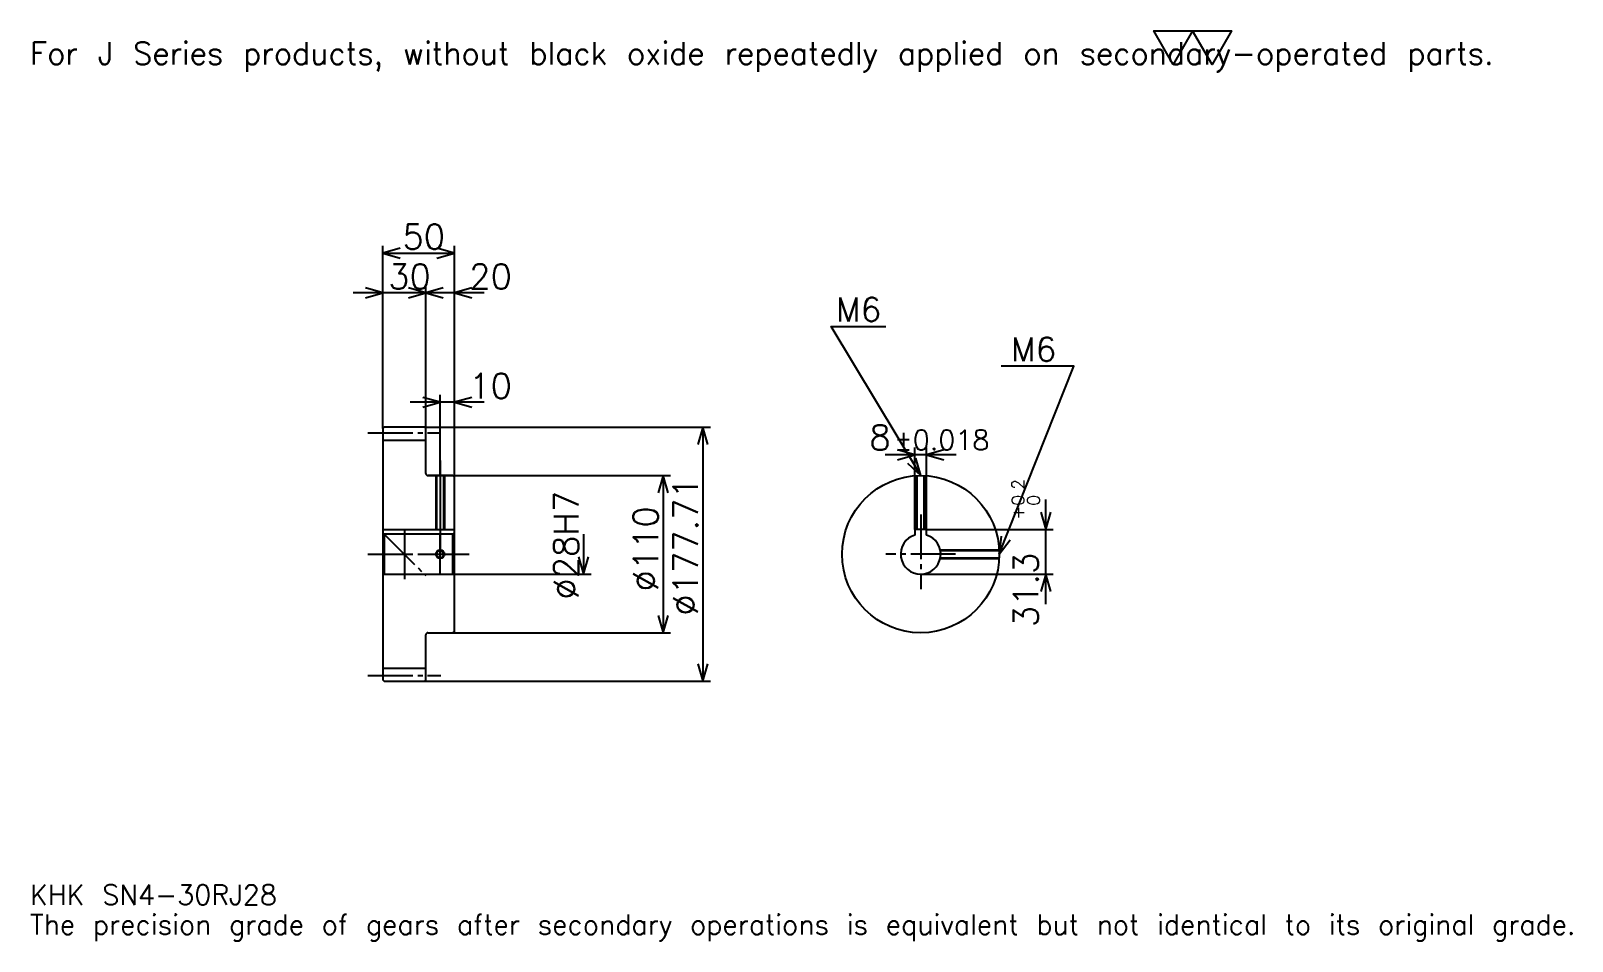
# Model space of a CAD drawing. Extents: x 35 to 1114, y 13 to 650.
import ezdxf

# ---------------------------------------------------------------- set-up
doc = ezdxf.new("R2010")
doc.units = 0
doc.linetypes.add('DASHDOT', pattern=[41.739131, 31.304348, -3.478261, 3.478261, -3.478261])
doc.layers.get('0').update_dxf_attribs({"linetype": 'CONTINUOUS'})
doc.layers.add('DASHDOT', color=6, linetype='DASHDOT')
doc.styles.add('KANJI', font='TXT', dxfattribs={"bigfont": 'BIGFONT'})

msp = doc.modelspace()

# ---------------------------------------------------------------- linework, layer by layer
at = {"color": 5}
for p, q in [((281.739136, 372.331055), (281.739136, 499.287598)), ((331.739136, 372.331055), (331.739136, 499.287598)), ((281.739136, 494.07019), (331.739136, 494.07019)), ((332.608704, 466.24411), (260.869568, 466.24411)), ((352.608704, 466.24411), (290.869568, 466.24411)), ((311.739136, 372.331055), (311.739136, 471.461487)), ((352.608704, 389.722382), (300.869568, 389.722382)), ((321.739136, 372.331055), (321.739136, 394.939758)), ((281.739136, 371.331055), (281.739136, 372.331055)), ((310.739136, 372.331055), (331.739136, 372.331055)), ((311.739136, 371.331055), (311.739136, 372.331055)), ((321.739136, 338.478271), (321.739136, 372.331055)), ((321.739136, 338.478271), (321.739136, 372.331055)), ((331.739136, 372.331055), (510.869568, 372.331055)), ((331.739136, 337.478271), (331.739136, 372.331055)), ((505.652161, 372.331055), (505.652161, 194.625473)), ((654.043457, 300.778259), (654.043457, 358.169556)), ((662.043457, 300.778259), (662.043457, 358.169556)), ((682.913086, 352.952179), (633.17395, 352.952179)), ((313.239136, 338.478271), (331.739136, 338.478271)), ((331.739136, 338.478271), (483.043488, 338.478271)), ((477.826111, 338.478271), (477.826111, 228.478271)), ((745.521729, 248.608704), (745.521729, 321.647827)), ((422.17392, 297.478271), (422.17392, 269.478271)), ((662.043457, 300.778259), (750.739136, 300.778259)), ((331.739136, 269.478271), (427.391296, 269.478271)), ((658.043457, 269.478271), (750.739136, 269.478271)), ((313.239136, 228.478271), (331.739136, 228.478271)), ((331.739136, 228.478271), (483.043488, 228.478271)), ((310.739136, 194.625473), (331.739136, 194.625473)), ((331.739136, 194.625473), (510.869568, 194.625473))]:
    msp.add_line(p, q, dxfattribs=at)
at = {"color": 4}
for p, q in [((281.739136, 363.331055), (311.739136, 363.331055)), ((281.739136, 300.778259), (331.739136, 300.778259)), ((282.739136, 297.478271), (282.739136, 269.478271)), ((330.739136, 297.478271), (331.739136, 298.478271)), ((330.739136, 269.478271), (331.739136, 268.478271)), ((281.739136, 203.625473), (311.739136, 203.625473))]:
    msp.add_line(p, q, dxfattribs=at)
at = {"color": 7}
msp.add_line((296.739136, 300.869568), (296.739136, 266.086975), dxfattribs=at)
msp.add_lwpolyline([(834.782593, 626.086975), (821.217346, 649.600037), (875.478271, 649.600037), (861.913025, 626.086975), (848.347839, 649.600037), (834.782593, 626.086975)], dxfattribs=at)
at = {"color": 5}
for points in [[(293.913055, 497.548462), (281.739136, 494.07019), (293.913055, 490.591919)], [(319.565216, 490.591919), (331.739136, 494.07019), (319.565216, 497.548462)], [(269.565216, 462.765869), (281.739136, 466.24411), (269.565216, 469.722351)], [(299.565216, 462.765869), (311.739136, 466.24411), (299.565216, 469.722351)], [(323.913055, 469.722351), (311.739136, 466.24411), (323.913055, 462.765869)], [(343.913055, 469.722351), (331.739136, 466.24411), (343.913055, 462.765869)], [(658.043457, 338.478271), (595.434814, 442.826111), (633.695679, 442.826111)], [(713.043457, 283.478271), (765.217407, 415), (714.434814, 415)], [(309.565216, 386.24411), (321.739136, 389.722382), (309.565216, 393.200623)], [(343.913055, 393.200623), (331.739136, 389.722382), (343.913055, 386.24411)], [(509.130432, 360.157166), (505.652161, 372.331055), (502.17392, 360.157166)], [(641.869568, 349.473907), (654.043457, 352.952179), (641.869568, 356.43045)], [(674.217407, 356.43045), (662.043457, 352.952179), (674.217407, 349.473907)], [(648.797485, 347.127777), (658.043457, 338.478271), (654.762634, 350.706848)], [(481.304352, 326.304352), (477.826111, 338.478271), (474.347839, 326.304352)], [(742.043457, 312.952179), (745.521729, 300.778259), (749, 312.952179)], [(714.299316, 296.076904), (713.043457, 283.478271), (720.765625, 293.511749)], [(418.695679, 281.652191), (422.17392, 269.478271), (425.652161, 281.652191)], [(749, 257.304352), (745.521729, 269.478271), (742.043457, 257.304352)], [(474.347839, 240.652191), (477.826111, 228.478271), (481.304352, 240.652191)], [(502.17392, 206.799377), (505.652161, 194.625473), (509.130432, 206.799377)]]:
    msp.add_lwpolyline(points, dxfattribs=at)
at = {"color": 4}
for points in [[(311.739136, 339.978271), (311.739136, 371.331055), (310.739136, 372.331055), (282.739136, 372.331055), (281.739136, 371.331055), (281.739136, 268.478271)], [(313.239136, 228.478271), (330.739136, 228.478271), (331.739136, 229.478271), (331.739136, 337.478271), (330.739136, 338.478271), (313.239136, 338.478271)], [(318.739136, 338.478271), (318.739136, 300.778259)], [(319.279144, 338.478271), (319.279144, 300.778259)], [(324.199127, 338.478271), (324.199127, 300.778259)], [(324.739136, 338.478271), (324.739136, 300.778259)], [(655.043457, 300.778259), (655.043457, 338.396393)], [(655.583496, 300.778259), (655.583496, 338.423218)], [(660.503479, 300.778259), (660.503479, 338.423218)], [(661.043457, 300.778259), (661.043457, 338.396393)], [(281.739136, 268.478271), (282.739136, 269.478271), (330.739136, 269.478271), (330.739136, 297.478271), (282.739136, 297.478271), (281.739136, 298.478271)], [(662.043457, 296.894684), (662.043457, 300.778259), (654.043457, 300.778259), (654.043457, 296.894684)], [(671.718262, 286.478271), (712.961609, 286.478271)], [(671.718262, 280.478271), (712.961609, 280.478271)], [(671.825684, 285.938263), (712.988403, 285.938263)], [(671.825684, 281.01828), (712.988403, 281.01828)], [(281.739136, 268.478271), (281.739136, 195.625473), (282.739136, 194.625473), (310.739136, 194.625473), (311.739136, 195.625473), (311.739136, 226.978271)]]:
    msp.add_lwpolyline(points, dxfattribs=at)
for centre, radius in [((658.043457, 283.478271), 55), ((321.739136, 283.478271), 2.46)]:
    msp.add_circle(centre, radius, dxfattribs=at)
at = {"color": 7}
msp.add_circle((321.739136, 283.478271), 3, dxfattribs=at)
at = {"color": 4}
for centre, radius, start, end in [((313.239136, 339.978271), 1.5, 180, 270), ((658.043457, 283.478271), 14, 106.601549926, 73.398450074), ((313.239136, 226.978271), 1.5, 90, 180)]:
    msp.add_arc(centre, radius, start, end, dxfattribs=at)
at = {"layer": 'DASHDOT', "color": 7}
for p, q in [((271.304352, 368.331055), (322.17392, 368.331055)), ((321.739136, 338.478271), (321.739136, 283.478271)), ((658.043457, 311.213043), (658.043457, 259.043488)), ((281.739136, 298.478271), (311.739136, 268.478271)), ((271.304352, 283.478271), (342.17392, 283.478271)), ((682.478271, 283.478271), (633.608704, 283.478271)), ((271.304352, 198.625473), (322.17392, 198.625473))]:
    msp.add_line(p, q, dxfattribs=at)
for points in [[(321.739136, 348.913055), (321.739136, 290.343475)], [(321.739136, 270.043488), (321.739136, 296.913055)], [(308.304352, 283.478271), (335.17392, 283.478271)]]:
    msp.add_lwpolyline(points, dxfattribs=at)

# ---------------------------------------------------------------- texts
at = {"color": 7, "style": 'KANJI'}
for s, height, p in [('For J Series products, without black oxide repeatedly applied on secondary-operated parts.', 15.652174, (34.782608, 626.086975)), ('50', 17.391304, (295.434784, 496.852783)), ('30', 17.391304, (285.434784, 469.026733)), ('20', 17.391304, (342.17392, 469.026733)), ('M6', 16.695653, (598.913086, 446.304352)), ('M6', 16.695653, (721.391357, 418.478271)), ('10', 17.391304, (342.17392, 392.504974)), ('8', 17.391304, (622.144409, 356.43045)), ('%%p0.018', 13.913043, (639.359619, 356.43045)), ('KHK SN4-30RJ28', 13.913043, (34.782608, 38.260868)), ('The precision grade of gears after secondary operations is equivalent but not identical to its original grade.', 13.913043, (34.782608, 17.391304))]:
    msp.add_text(s, height=height, dxfattribs=at).set_placement(p)
for s, height, p in [('0.2', 8.695652, (730.565247, 317.425018)), ('%%c28H7', 17.391304, (418.695679, 251.739136)), ('%%c177.71', 17.391304, (502.17392, 240.434799)), ('0', 8.695652, (741.347839, 317.425018)), ('%%c110', 17.391304, (474.347839, 257.391296)), ('+', 8.695652, (730.565247, 307.685883)), ('31.3', 17.391304, (740.304382, 232.409424))]:
    msp.add_text(s, height=height, rotation=90, dxfattribs=at).set_placement(p)

doc.saveas('drawing.dxf')
